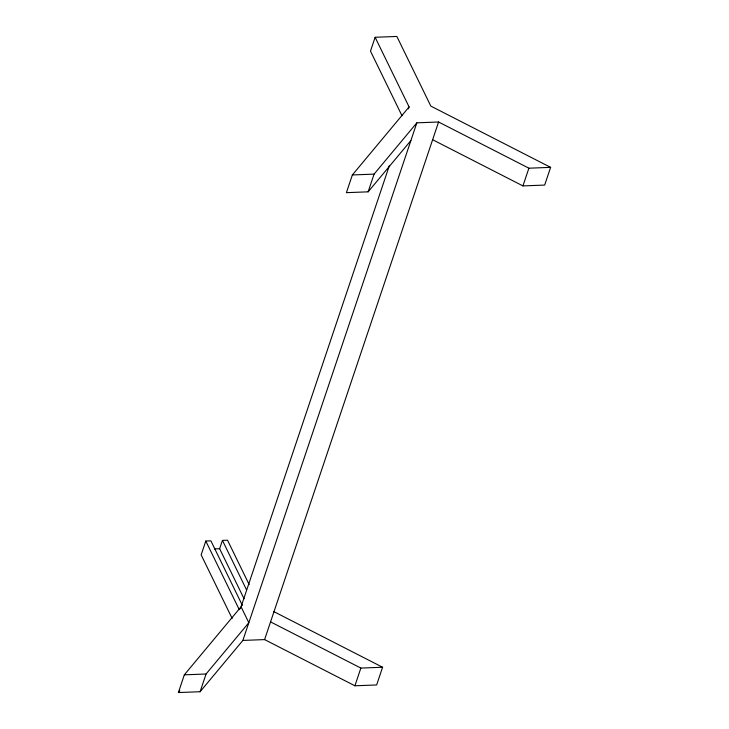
<?xml version="1.0" encoding="UTF-8"?>
<svg xmlns="http://www.w3.org/2000/svg" width="729" height="729" viewBox="0 0 729 729"><rect width="100%" height="100%" fill="white"/><g stroke="black" fill="none" stroke-linecap="round" stroke-linejoin="round"><path stroke-width="1.09" d="M242.393 605.434L210.891 540.845L205.797 541.036L201.149 554.878L232.15 618.456M432.625 139.713L522.939 185.913L544.672 185.075L550.623 167.36L430.821 106.088L396.858 36.45L375.125 37.279L370.478 51.121L401.98 115.711M244.069 598.782L219.639 548.709L222.436 540.399L227.521 540.207L249.181 584.612M178.377 692.55L184.328 674.835L241.062 606.792L248.826 622.712L206.061 674.006L200.101 691.721L178.377 692.55L179.826 690.81M375.125 37.279L409.087 106.917L352.362 174.951L346.403 192.666L368.136 191.836L410.901 140.542M368.136 191.836L374.086 174.122L416.851 122.827L438.585 121.998L528.899 168.199L550.623 167.36M240.415 608.733L389.359 165.62M408.44 108.849L409.087 106.917M200.101 691.721L242.866 640.426L416.851 122.827M242.866 640.426L264.6 639.597L438.585 121.998M354.914 685.789L360.864 668.074L382.597 667.245L376.638 684.959L354.914 685.789L264.6 639.597M522.939 185.913L528.899 168.199M352.362 174.951L374.086 174.122M214.399 548.91L219.639 548.709M184.328 674.835L206.061 674.006M273.867 611.631L382.597 667.245M270.55 621.883L360.864 668.074M222.436 540.399L246.548 589.852M205.797 541.036L239.267 609.663"/></g></svg>
